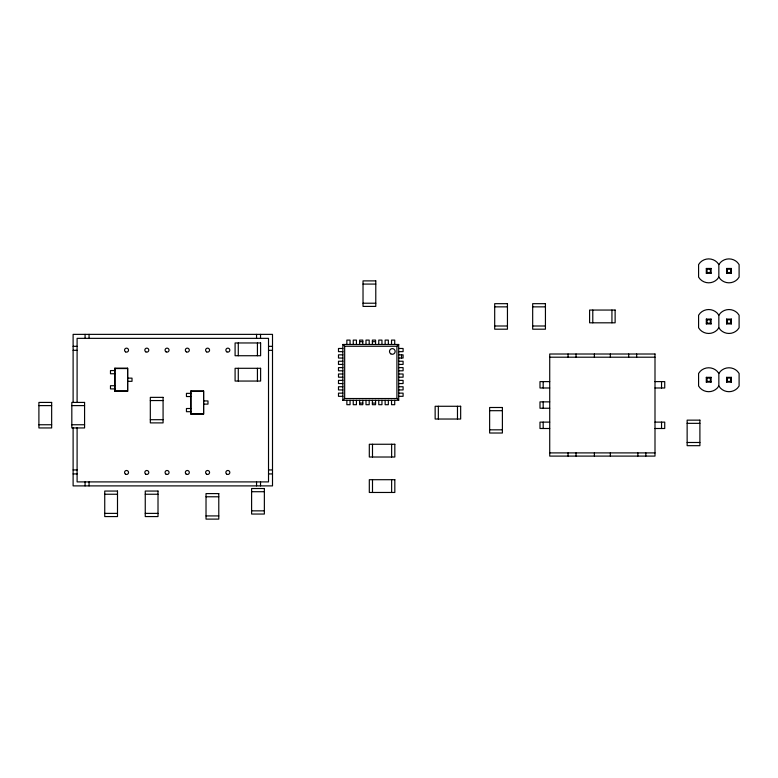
<?xml version="1.0" encoding="UTF-8"?>
<svg xmlns="http://www.w3.org/2000/svg" width="778" height="778" viewBox="0 0 778 778"><rect width="100%" height="100%" fill="white"/><g stroke="black" fill="none" stroke-linecap="round" stroke-linejoin="round"><path stroke-width="1.17" d="M718.843 264.569L720.516 262.39A11.962 11.962 0 0 1 737.427 262.39L739.1 264.569L739.1 277.133L737.427 279.312A11.962 11.962 0 0 1 720.516 279.312L718.843 277.133L718.843 264.569L717.17 262.39A11.962 11.962 0 0 0 700.258 262.39L698.586 264.569L698.586 277.133L700.258 279.312A11.962 11.962 0 0 0 717.17 279.312L718.843 277.133M718.843 315.216L720.516 313.038A11.962 11.962 0 0 1 737.427 313.038L739.1 315.216L739.1 327.781L737.427 329.96A11.962 11.962 0 0 1 720.516 329.96L718.843 327.781L718.843 315.216L717.17 313.038A11.962 11.962 0 0 0 700.258 313.038L698.586 315.216L698.586 327.781L700.258 329.96A11.962 11.962 0 0 0 717.17 329.96L718.843 327.781M718.843 373.45L720.516 371.271A11.962 11.962 0 0 1 737.427 371.271L739.1 373.45L739.1 386.014L737.427 388.193A11.962 11.962 0 0 1 720.516 388.193L718.843 386.014L718.843 373.45L717.17 371.271A11.962 11.962 0 0 0 700.258 371.271L698.586 373.45L698.586 386.014L700.258 388.193A11.962 11.962 0 0 0 717.17 388.193L718.843 386.014M127.631 391.295L127.631 368.169L114.862 368.169L114.862 391.295L127.631 391.295L127.631 368.169M114.862 391.295L114.862 368.169M203.593 414.091L203.593 390.964L190.834 390.964L190.834 414.091L203.593 414.091L203.593 390.964M190.834 414.091L190.834 390.964M342.874 400.31L344.664 398.521L396.916 398.521L398.706 400.31L342.874 400.31L342.874 344.479L398.706 344.479L398.706 400.31M396.916 398.521L396.916 346.268L398.706 344.479M706.317 273.243L707.037 272.524L707.037 269.178L706.317 268.459L711.102 268.459L711.102 273.243L706.317 273.243L706.317 268.459M711.102 273.243L710.392 272.524L710.392 269.178L711.102 268.459M726.574 273.243L727.294 272.524L727.294 269.178L726.574 268.459L731.369 268.459L731.369 273.243L726.574 273.243L726.574 268.459M727.294 269.178L730.649 269.178L731.369 268.459M706.317 323.891L707.037 323.171L707.037 319.826L706.317 319.106L711.102 319.106L711.102 323.891L706.317 323.891L706.317 319.106M711.102 323.891L710.392 323.171L710.392 319.826L711.102 319.106M726.574 323.891L727.294 323.171L730.649 323.171L731.369 323.891L726.574 323.891L726.574 319.106L731.369 319.106L731.369 323.891M726.574 319.106L727.294 319.826L730.649 319.826L731.369 319.106M706.317 382.124L707.037 381.405L710.392 381.405L711.102 382.124L706.317 382.124L706.317 377.34L711.102 377.34L711.102 382.124M710.392 381.405L710.392 378.059L711.102 377.34M726.574 382.124L727.294 381.405L727.294 378.059L726.574 377.34L731.369 377.34L731.369 382.124L726.574 382.124L726.574 377.34M731.369 382.124L730.649 381.405L730.649 378.059L731.369 377.34M707.037 269.178L710.392 269.178M707.037 272.524L710.392 272.524M727.294 272.524L730.649 272.524L731.369 273.243M363.025 284.077L375.784 284.077M363.025 303.216L375.784 303.216M494.691 306.863L507.45 306.863M532.677 306.863L545.436 306.863M707.037 319.826L710.392 319.826M707.037 323.171L710.392 323.171M494.691 326.001L507.45 326.001M532.677 326.001L545.436 326.001M359.621 341.688L362.811 341.688M372.38 341.688L375.57 341.688M73.113 346.327L77.1 346.327M268.517 346.327L272.504 346.327M342.874 344.479L344.664 346.268L396.916 346.268M342.874 348.466L338.488 348.466L338.488 351.656L342.874 351.656M398.706 348.466L403.092 348.466L403.092 351.656L398.706 351.656M73.113 350.314L77.1 350.314M268.517 350.314L272.504 350.314M342.874 354.846L338.488 354.846L338.488 358.045L342.874 358.045M398.706 354.846L403.092 354.846L403.092 358.045L398.706 358.045M549.725 357.199L654.998 357.199M342.874 361.235L338.488 361.235L338.488 364.425L342.874 364.425M398.706 361.235L403.092 361.235L403.092 364.425L398.706 364.425M342.874 367.615L338.488 367.615L338.488 370.805L342.874 370.805M398.706 367.615L403.092 367.615L403.092 370.805L398.706 370.805M115.251 368.548L127.242 368.548M114.862 370.561L110.476 370.561L110.476 373.751L114.862 373.751M342.874 373.994L338.488 373.994L338.488 377.184L342.874 377.184M398.706 373.994L403.092 373.994L403.092 377.184L398.706 377.184M127.631 378.137L132.017 378.137L132.017 381.327L127.631 381.327M706.317 377.34L707.037 378.059L710.392 378.059M727.294 378.059L730.649 378.059M342.874 380.374L338.488 380.374L338.488 383.564L342.874 383.564M398.706 380.374L403.092 380.374L403.092 383.564L398.706 383.564M727.294 381.405L730.649 381.405M549.725 381.609L539.99 381.609L539.99 387.989L549.725 387.989M654.998 381.609L664.733 381.609L664.733 387.989L654.998 387.989M114.862 385.713L110.476 385.713L110.476 388.903L114.862 388.903M342.874 386.754L338.488 386.754L338.488 389.943L342.874 389.943M398.706 386.754L403.092 386.754L403.092 389.943L398.706 389.943M115.251 390.916L127.242 390.916M191.213 391.344L203.214 391.344M342.874 393.133L338.488 393.133L338.488 396.323L342.874 396.323M398.706 393.133L403.092 393.133L403.092 396.323L398.706 396.323M190.834 393.357L186.448 393.357L186.448 396.547L190.834 396.547M150.319 400.553L163.079 400.553M203.593 400.933L207.979 400.933L207.979 404.122L203.593 404.122M549.725 401.866L539.99 401.866L539.99 408.246L549.725 408.246M359.621 403.101L362.811 403.101M372.38 403.101L375.57 403.101M38.9 405.61L51.659 405.61M71.819 405.61L84.578 405.61M190.834 408.508L186.448 408.508L186.448 411.698L190.834 411.698M489.634 410.687L502.394 410.687M191.213 413.711L203.214 413.711M150.319 419.702L163.079 419.702M549.725 422.123L539.99 422.123L539.99 428.503L549.725 428.503M654.998 422.123L664.733 422.123L664.733 428.503L654.998 428.503M687.139 423.339L699.899 423.339M38.9 424.749L51.659 424.749M71.819 424.749L84.578 424.749M489.634 429.826L502.394 429.826M687.139 442.488L699.899 442.488M549.725 452.903L654.998 452.903M73.113 469.941L77.1 469.941M268.517 469.941L272.504 469.941M73.113 473.928L77.1 473.928M268.517 473.928L272.504 473.928M251.605 491.715L264.364 491.715M104.738 494.244L117.497 494.244M145.253 494.244L158.012 494.244M206.024 496.782L218.783 496.782M251.605 510.854L264.364 510.854M104.738 513.383L117.497 513.383M145.253 513.383L158.012 513.383M206.024 515.921L218.783 515.921M730.649 269.178L730.649 272.524M730.649 319.826L730.649 323.171M727.294 319.826L727.294 323.171M707.037 378.059L707.037 381.405M661.543 381.609L661.543 387.989M661.543 422.123L661.543 428.503M645.828 452.903L645.828 456.093M637.853 452.903L637.853 456.093M636.657 354.009L636.657 357.199M628.682 354.009L628.682 357.199M611.936 310.052L611.936 322.812M610.341 354.009L610.341 357.199M610.341 452.903L610.341 456.093M594.382 354.009L594.382 357.199M594.382 452.903L594.382 456.093M592.787 310.052L592.787 322.812M576.041 354.009L576.041 357.199M576.041 452.903L576.041 456.093M568.066 354.009L568.066 357.199M568.066 452.903L568.066 456.093M543.18 381.609L543.18 387.989M543.18 401.866L543.18 408.246M543.18 422.123L543.18 428.503M457.474 406.272L457.474 419.031M438.335 406.272L438.335 419.031M401.497 354.846L401.497 358.045M394.718 344.479L394.718 340.093L391.529 340.093L391.529 344.479M394.718 400.31L394.718 404.696L391.529 404.696L391.529 400.31M391.635 444.257L391.635 457.017M391.635 479.705L391.635 492.464M388.339 344.479L388.339 340.093L385.139 340.093L385.139 344.479M388.339 400.31L388.339 404.696L385.139 404.696L385.139 400.31M381.949 344.479L381.949 340.093L378.76 340.093L378.76 344.479M381.949 400.31L381.949 404.696L378.76 404.696L378.76 400.31M375.57 344.479L375.57 340.093L372.38 340.093L372.38 344.479M375.57 400.31L375.57 404.696L372.38 404.696L372.38 400.31M372.497 444.257L372.497 457.017M372.497 479.705L372.497 492.464M369.19 344.479L369.19 340.093L366 340.093L366 344.479M369.19 400.31L369.19 404.696L366 404.696L366 400.31M362.811 344.479L362.811 340.093L359.621 340.093L359.621 344.479M362.811 400.31L362.811 404.696L359.621 404.696L359.621 400.31M356.431 344.479L356.431 340.093L353.241 340.093L353.241 344.479M356.431 400.31L356.431 404.696L353.241 404.696L353.241 400.31M350.051 344.479L350.051 340.093L346.862 340.093L346.862 344.479M350.051 400.31L350.051 404.696L346.862 404.696L346.862 400.31M344.664 346.268L344.664 398.521M260.533 334.365L260.533 338.352M260.533 481.903L260.533 485.89M257.43 342.962L257.43 355.731M257.43 368.295L257.43 381.055M256.546 334.365L256.546 338.352M256.546 481.903L256.546 485.89M238.282 342.962L238.282 355.731M238.282 368.295L238.282 381.055M89.062 334.365L89.062 338.352M89.062 481.903L89.062 485.89M85.074 334.365L85.074 338.352M85.074 481.903L85.074 485.89M77.1 402.275L77.1 338.352L268.517 338.352L268.517 481.903L77.1 481.903L77.1 427.647M73.113 402.275L73.113 334.365L272.504 334.365L272.504 485.89L73.113 485.89L73.113 427.647M375.784 280.887L363.025 280.887L363.025 306.406L375.784 306.406L375.784 280.887M507.45 303.673L494.691 303.673L494.691 329.191L507.45 329.191L507.45 303.673M545.436 303.673L532.677 303.673L532.677 329.191L545.436 329.191L545.436 303.673M615.126 310.052L589.598 310.052L589.598 322.812L615.126 322.812L615.126 310.052M260.62 342.962L235.092 342.962L235.092 355.731L260.62 355.731L260.62 342.962M654.998 354.009L549.725 354.009L549.725 456.093L654.998 456.093L654.998 354.009M260.62 368.295L235.092 368.295L235.092 381.055L260.62 381.055L260.62 368.295M163.079 397.364L150.319 397.364L150.319 422.892L163.079 422.892L163.079 397.364M51.659 402.421L38.9 402.421L38.9 427.949L51.659 427.949L51.659 402.421M84.578 402.421L71.819 402.421L71.819 427.949L84.578 427.949L84.578 402.421M460.664 406.272L435.145 406.272L435.145 419.031L460.664 419.031L460.664 406.272M502.394 407.497L489.634 407.497L489.634 433.015L502.394 433.015L502.394 407.497M699.899 420.149L687.139 420.149L687.139 445.677L699.899 445.677L699.899 420.149M394.825 444.257L369.307 444.257L369.307 457.017L394.825 457.017L394.825 444.257M394.825 479.705L369.307 479.705L369.307 492.464L394.825 492.464L394.825 479.705M264.364 488.526L251.605 488.526L251.605 514.044L264.364 514.044L264.364 488.526M117.497 491.054L104.738 491.054L104.738 516.573L117.497 516.573L117.497 491.054M158.012 491.054L145.253 491.054L145.253 516.573L158.012 516.573L158.012 491.054M218.783 493.592L206.024 493.592L206.024 519.111L218.783 519.111L218.783 493.592M390.741 353.805A2.84 2.84 0 0 0 395.156 351.637A2.84 2.84 0 0 0 391.062 348.904A2.84 2.84 0 0 0 390.741 353.805M186.321 351.86A1.994 1.994 0 0 0 189.317 350.129A1.994 1.994 0 0 0 186.321 348.408A1.994 1.994 0 0 0 186.321 351.86M206.588 351.86A1.994 1.994 0 0 0 209.574 350.129A1.994 1.994 0 0 0 206.588 348.408A1.994 1.994 0 0 0 206.588 351.86M166.064 351.86A1.994 1.994 0 0 0 169.059 350.129A1.994 1.994 0 0 0 166.064 348.408A1.994 1.994 0 0 0 166.064 351.86M226.845 351.86A1.994 1.994 0 0 0 229.831 350.129A1.994 1.994 0 0 0 226.845 348.408A1.994 1.994 0 0 0 226.845 351.86M125.55 351.86A1.994 1.994 0 0 0 128.545 350.129A1.994 1.994 0 0 0 125.55 348.408A1.994 1.994 0 0 0 125.55 351.86M145.807 351.86A1.994 1.994 0 0 0 148.802 350.129A1.994 1.994 0 0 0 145.807 348.408A1.994 1.994 0 0 0 145.807 351.86M185.913 473.88A1.994 1.994 0 0 0 189.249 472.985A1.994 1.994 0 0 0 186.808 470.544A1.994 1.994 0 0 0 185.913 473.88M206.588 474.201A1.994 1.994 0 0 0 209.574 472.47A1.994 1.994 0 0 0 206.588 470.748A1.994 1.994 0 0 0 206.588 474.201M166.064 474.201A1.994 1.994 0 0 0 169.059 472.47A1.994 1.994 0 0 0 166.064 470.748A1.994 1.994 0 0 0 166.064 474.201M226.427 473.88A1.994 1.994 0 0 0 229.763 472.985A1.994 1.994 0 0 0 227.322 470.544A1.994 1.994 0 0 0 226.427 473.88M125.55 474.201A1.994 1.994 0 0 0 128.545 472.47A1.994 1.994 0 0 0 125.55 470.748A1.994 1.994 0 0 0 125.55 474.201M145.807 474.201A1.994 1.994 0 0 0 148.802 472.47A1.994 1.994 0 0 0 145.807 470.748A1.994 1.994 0 0 0 145.807 474.201"/></g></svg>
